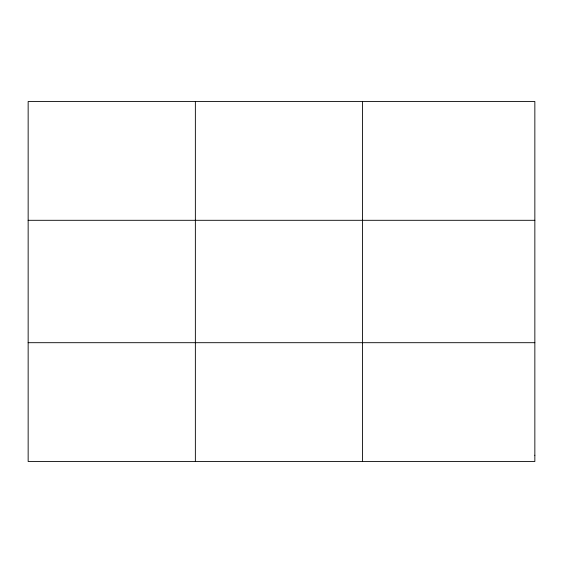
<?xml version="1.0" encoding="UTF-8"?>
<svg xmlns="http://www.w3.org/2000/svg" width="563" height="563" viewBox="0 0 563 563"><rect width="100%" height="100%" fill="white"/><g stroke="black" fill="none" stroke-linecap="round" stroke-linejoin="round"><path stroke-width="0.84" d="M195.361 101.502L195.361 461.498M362.572 101.502L362.572 461.498M28.15 220.302L534.85 220.302M28.15 342.698L534.85 342.698M534.85 455.242L534.85 461.498L28.15 461.498L28.15 101.502L534.85 101.502L534.85 455.242"/></g></svg>
